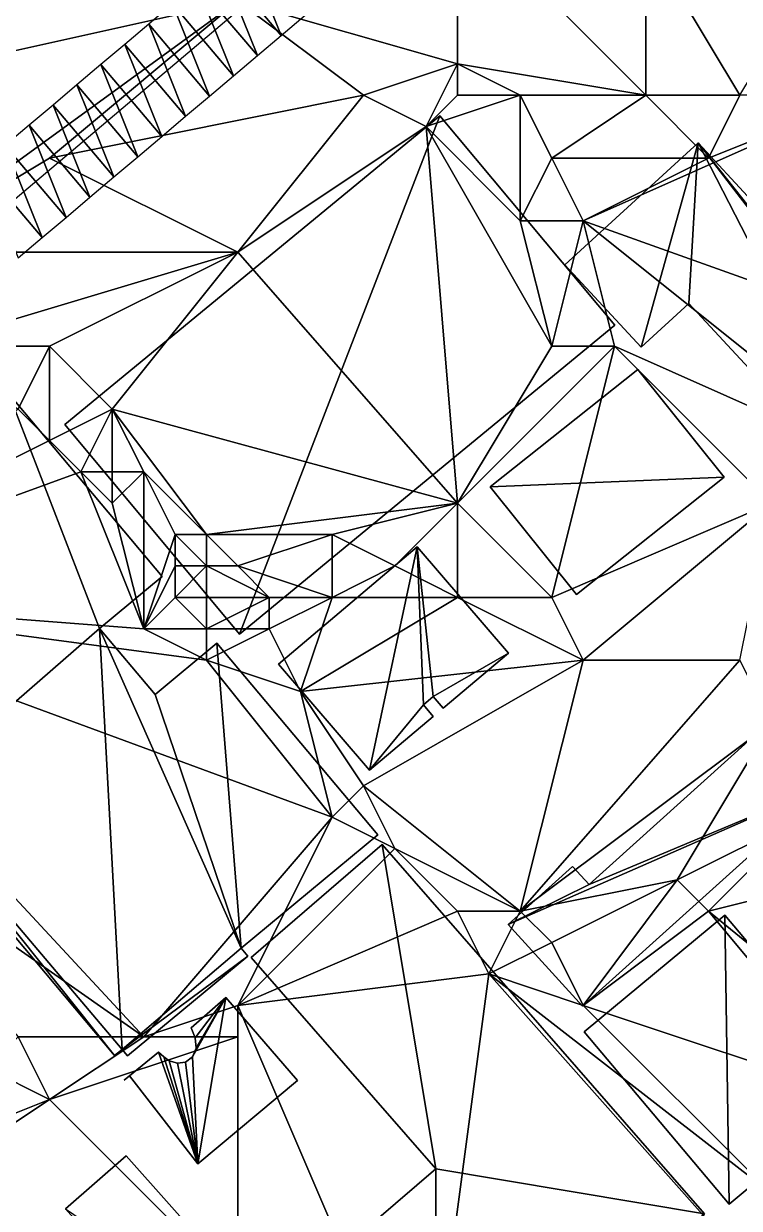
# Model space of a CAD drawing. Header units: metres. Extents: x -1103 to 901, y -902 to 905.
# Drawn here: x -389.6 to -344, y 193.1 to 268.6 of the extents above; entities that cross this region are included whole.
import ezdxf

# ---------------------------------------------------------------- set-up
doc = ezdxf.new("R2010")
doc.units = ezdxf.units.M
for name, color, linetype in [('OSM_BUILDING_FOOTPRINTS', 7, 'CONTINUOUS'), ('OSM_BUILDING_ROOFS', 1, 'CONTINUOUS'), ('OSM_BUILDING_WALLS', 8, 'CONTINUOUS'), ('OSM_ROAD_AXES', 2, 'CONTINUOUS'), ('OSM_ROAD_SURFACE', 9, 'CONTINUOUS'), ('OSM_TERRAIN', 3, 'CONTINUOUS')]:
    doc.layers.add(name, color=color, linetype=linetype)

msp = doc.modelspace()

# ---------------------------------------------------------------- linework, layer by layer
at = {"layer": 'OSM_BUILDING_FOOTPRINTS'}
for points in [[(-387.037, 243.009, 10.723), (-363.139, 262.694, 10.723), (-351.985, 249.346, 10.723), (-375.894, 229.65, 10.723), (-387.037, 243.009, 10.723)], [(-355.169, 253.194, 10.539), (-346.668, 260.969, 10.539), (-343.242, 257.275, 10.539), (-339.318, 260.869, 10.539), (-324.749, 245.155, 10.539), (-326.738, 243.33, 10.539), (-323.466, 239.802, 10.539), (-327.192, 236.396, 10.539), (-330.463, 239.924, 10.539), (-334.133, 236.573, 10.539), (-347.254, 250.728, 10.539), (-350.294, 247.941, 10.539), (-355.169, 253.194, 10.539)], [(-354.417, 232.193, 10.975), (-359.922, 239.039, 10.975), (-350.504, 246.515, 10.975), (-344.999, 239.669, 10.975), (-354.417, 232.193, 10.975)], [(-407.099, 231.286, 12.743), (-390.585, 244.966, 12.743), (-380.824, 233.332, 12.743), (-384.815, 230.026, 12.743), (-381.278, 225.812, 12.743), (-377.331, 229.086, 12.743), (-367.073, 216.877, 12.743), (-375.795, 209.644, 12.743), (-375.364, 209.135, 12.743), (-383.024, 202.787, 12.743), (-383.367, 203.197, 12.743), (-383.853, 202.798, 12.743), (-393.989, 214.875, 12.743), (-394.144, 214.753, 12.743), (-397.615, 218.889, 12.743), (-397.073, 219.343, 12.743), (-407.099, 231.286, 12.743)], [(-373.407, 227.737, 11.958), (-364.575, 235.224, 11.958), (-358.761, 228.455, 11.958), (-362.906, 224.939, 11.958), (-363.558, 225.691, 11.958), (-364.177, 225.16, 11.958), (-363.547, 224.419, 11.958), (-367.604, 220.98, 11.958), (-373.407, 227.737, 11.958)], [(-354.03, 205.95, 12.232), (-358.783, 211.159, 12.232), (-354.682, 214.853, 12.232), (-353.621, 213.692, 12.232), (-341.97, 224.187, 12.232), (-338.267, 220.139, 12.232), (-354.03, 205.95, 12.232)], [(-375.143, 209.058, 13.467), (-366.797, 216.257, 13.467), (-346.259, 192.713, 13.467), (-363.37, 177.982, 13.467), (-372.158, 188.046, 13.467), (-363.392, 195.588, 13.467), (-375.143, 209.058, 13.467)], [(-353.93, 204.314, 12.929), (-344.966, 211.756, 12.929), (-335.725, 200.786, 12.929), (-344.689, 193.332, 12.929), (-353.93, 204.314, 12.929)], [(-383.256, 201.239, 13.514), (-381.067, 203.02, 13.514), (-380.714, 202.721, 13.514), (-380.371, 202.467, 13.514), (-379.84, 202.312, 13.514), (-379.343, 202.378, 13.514), (-378.901, 202.721, 13.514), (-378.658, 203.274, 13.514), (-378.713, 203.926, 13.514), (-378.967, 204.557, 13.514), (-376.756, 206.503, 13.514), (-372.202, 201.206, 13.514), (-378.558, 195.898, 13.514), (-382.902, 201.505, 13.514), (-383.256, 201.239, 13.514)], [(-373.451, 177.805, 13.974), (-386.981, 193.022, 13.974), (-383.112, 196.417, 13.974), (-369.582, 181.2, 13.974), (-373.451, 177.805, 13.974)]]:
    msp.add_polyline3d(points, close=True, dxfattribs=at)
at = {"layer": 'OSM_BUILDING_ROOFS'}
for points in [[(-363.139, 262.694, 19.123), (-387.037, 243.009, 19.123), (-375.894, 229.65, 19.123)], [(-363.139, 262.694, 19.123), (-375.894, 229.65, 19.123), (-351.985, 249.346, 19.123)], [(-346.668, 260.969, 38.139), (-355.169, 253.194, 38.139), (-350.294, 247.941, 38.139)], [(-346.668, 260.969, 38.139), (-350.294, 247.941, 38.139), (-347.254, 250.728, 38.139)], [(-346.668, 260.969, 38.139), (-347.254, 250.728, 38.139), (-334.133, 236.573, 38.139)], [(-346.668, 260.969, 38.139), (-334.133, 236.573, 38.139), (-330.463, 239.924, 38.139)], [(-346.668, 260.969, 38.139), (-330.463, 239.924, 38.139), (-327.192, 236.396, 38.139)], [(-343.242, 257.275, 38.139), (-346.668, 260.969, 38.139), (-327.192, 236.396, 38.139)], [(-359.922, 239.039, 20.975), (-344.999, 239.669, 20.975), (-350.504, 246.515, 20.975)], [(-384.815, 230.026, 21.143), (-390.585, 244.966, 21.143), (-397.073, 219.343, 21.143)], [(-384.815, 230.026, 21.143), (-380.824, 233.332, 21.143), (-390.585, 244.966, 21.143)], [(-359.922, 239.039, 20.975), (-354.417, 232.193, 20.975), (-344.999, 239.669, 20.975)], [(-364.575, 235.224, 21.958), (-373.407, 227.737, 21.958), (-367.604, 220.98, 21.958)], [(-364.575, 235.224, 21.958), (-367.604, 220.98, 21.958), (-364.177, 225.16, 21.958)], [(-363.558, 225.691, 21.958), (-358.761, 228.455, 21.958), (-364.575, 235.224, 21.958)], [(-364.575, 235.224, 21.958), (-364.177, 225.16, 21.958), (-363.558, 225.691, 21.958)], [(-384.815, 230.026, 21.143), (-397.073, 219.343, 21.143), (-383.367, 203.197, 21.143)], [(-375.795, 209.644, 21.143), (-381.278, 225.812, 21.143), (-384.815, 230.026, 21.143)], [(-384.815, 230.026, 21.143), (-383.367, 203.197, 21.143), (-375.795, 209.644, 21.143)], [(-375.795, 209.644, 21.143), (-377.331, 229.086, 21.143), (-381.278, 225.812, 21.143)], [(-375.795, 209.644, 21.143), (-367.073, 216.877, 21.143), (-377.331, 229.086, 21.143)], [(-363.558, 225.691, 21.958), (-362.906, 224.939, 21.958), (-358.761, 228.455, 21.958)], [(-367.604, 220.98, 21.958), (-363.547, 224.419, 21.958), (-364.177, 225.16, 21.958)], [(-338.267, 220.139, 17.432), (-341.97, 224.187, 17.432), (-353.621, 213.692, 17.432)], [(-358.783, 211.159, 17.432), (-354.03, 205.95, 17.432), (-338.267, 220.139, 17.432)], [(-353.621, 213.692, 17.432), (-358.783, 211.159, 17.432), (-338.267, 220.139, 17.432)], [(-397.073, 219.343, 21.143), (-393.989, 214.875, 21.143), (-383.853, 202.798, 21.143)], [(-397.073, 219.343, 21.143), (-383.853, 202.798, 21.143), (-383.367, 203.197, 21.143)], [(-366.797, 216.257, 21.867), (-375.143, 209.058, 21.867), (-363.392, 195.588, 21.867)], [(-363.392, 195.588, 21.867), (-346.259, 192.713, 21.867), (-366.797, 216.257, 21.867)], [(-353.621, 213.692, 17.432), (-354.682, 214.853, 17.432), (-358.783, 211.159, 17.432)], [(-344.966, 211.756, 21.329), (-353.93, 204.314, 21.329), (-344.689, 193.332, 21.329)], [(-344.966, 211.756, 21.329), (-344.689, 193.332, 21.329), (-335.725, 200.786, 21.329)], [(-383.367, 203.197, 21.143), (-375.364, 209.135, 21.143), (-375.795, 209.644, 21.143)], [(-383.367, 203.197, 21.143), (-383.024, 202.787, 21.143), (-375.364, 209.135, 21.143)], [(-376.756, 206.503, 18.714), (-378.967, 204.557, 18.714), (-378.713, 203.926, 18.714)], [(-376.756, 206.503, 18.714), (-378.658, 203.274, 18.714), (-378.901, 202.721, 18.714)], [(-378.558, 195.898, 18.714), (-376.756, 206.503, 18.714), (-378.901, 202.721, 18.714)], [(-376.756, 206.503, 18.714), (-378.713, 203.926, 18.714), (-378.658, 203.274, 18.714)], [(-378.558, 195.898, 18.714), (-372.202, 201.206, 18.714), (-376.756, 206.503, 18.714)], [(-381.067, 203.02, 18.714), (-383.256, 201.239, 18.714), (-382.902, 201.505, 18.714)], [(-381.067, 203.02, 18.714), (-382.902, 201.505, 18.714), (-378.558, 195.898, 18.714)], [(-380.714, 202.721, 18.714), (-381.067, 203.02, 18.714), (-378.558, 195.898, 18.714)], [(-378.558, 195.898, 18.714), (-380.371, 202.467, 18.714), (-380.714, 202.721, 18.714)], [(-378.558, 195.898, 18.714), (-379.84, 202.312, 18.714), (-380.371, 202.467, 18.714)], [(-378.558, 195.898, 18.714), (-379.343, 202.378, 18.714), (-379.84, 202.312, 18.714)], [(-378.558, 195.898, 18.714), (-378.901, 202.721, 18.714), (-379.343, 202.378, 18.714)], [(-386.981, 193.022, 22.374), (-369.582, 181.2, 22.374), (-383.112, 196.417, 22.374)], [(-363.392, 195.588, 21.867), (-372.158, 188.046, 21.867), (-363.37, 177.982, 21.867)], [(-363.392, 195.588, 21.867), (-363.37, 177.982, 21.867), (-346.259, 192.713, 21.867)]]:
    msp.add_3dface(points, dxfattribs=at)
at = {"layer": 'OSM_BUILDING_WALLS'}
for points in [[(-363.139, 262.694, 10.723), (-387.037, 243.009, 10.723), (-387.037, 243.009, 19.123)], [(-363.139, 262.694, 10.723), (-387.037, 243.009, 19.123), (-363.139, 262.694, 19.123)], [(-351.985, 249.346, 10.723), (-363.139, 262.694, 10.723), (-363.139, 262.694, 19.123)], [(-351.985, 249.346, 10.723), (-363.139, 262.694, 19.123), (-351.985, 249.346, 19.123)], [(-346.668, 260.969, 10.539), (-355.169, 253.194, 10.539), (-355.169, 253.194, 38.139)], [(-346.668, 260.969, 10.539), (-355.169, 253.194, 38.139), (-346.668, 260.969, 38.139)], [(-343.242, 257.275, 10.539), (-346.668, 260.969, 10.539), (-346.668, 260.969, 38.139)], [(-343.242, 257.275, 10.539), (-346.668, 260.969, 38.139), (-343.242, 257.275, 38.139)], [(-355.169, 253.194, 10.539), (-350.294, 247.941, 10.539), (-350.294, 247.941, 38.139)], [(-355.169, 253.194, 10.539), (-350.294, 247.941, 38.139), (-355.169, 253.194, 38.139)], [(-350.294, 247.941, 10.539), (-347.254, 250.728, 10.539), (-347.254, 250.728, 38.139)], [(-350.294, 247.941, 10.539), (-347.254, 250.728, 38.139), (-350.294, 247.941, 38.139)], [(-347.254, 250.728, 10.539), (-334.133, 236.573, 10.539), (-334.133, 236.573, 38.139)], [(-347.254, 250.728, 10.539), (-334.133, 236.573, 38.139), (-347.254, 250.728, 38.139)], [(-375.894, 229.65, 10.723), (-351.985, 249.346, 10.723), (-351.985, 249.346, 19.123)], [(-375.894, 229.65, 10.723), (-351.985, 249.346, 19.123), (-375.894, 229.65, 19.123)], [(-350.504, 246.515, 10.975), (-359.922, 239.039, 10.975), (-359.922, 239.039, 20.975)], [(-350.504, 246.515, 10.975), (-359.922, 239.039, 20.975), (-350.504, 246.515, 20.975)], [(-344.999, 239.669, 10.975), (-350.504, 246.515, 10.975), (-350.504, 246.515, 20.975)], [(-344.999, 239.669, 10.975), (-350.504, 246.515, 20.975), (-344.999, 239.669, 20.975)], [(-380.824, 233.332, 12.743), (-390.585, 244.966, 12.743), (-390.585, 244.966, 21.143)], [(-380.824, 233.332, 12.743), (-390.585, 244.966, 21.143), (-380.824, 233.332, 21.143)], [(-387.037, 243.009, 10.723), (-375.894, 229.65, 10.723), (-375.894, 229.65, 19.123)], [(-387.037, 243.009, 10.723), (-375.894, 229.65, 19.123), (-387.037, 243.009, 19.123)], [(-354.417, 232.193, 10.975), (-344.999, 239.669, 10.975), (-344.999, 239.669, 20.975)], [(-354.417, 232.193, 10.975), (-344.999, 239.669, 20.975), (-354.417, 232.193, 20.975)], [(-359.922, 239.039, 10.975), (-354.417, 232.193, 10.975), (-354.417, 232.193, 20.975)], [(-359.922, 239.039, 10.975), (-354.417, 232.193, 20.975), (-359.922, 239.039, 20.975)], [(-364.575, 235.224, 11.958), (-373.407, 227.737, 11.958), (-373.407, 227.737, 21.958)], [(-364.575, 235.224, 11.958), (-373.407, 227.737, 21.958), (-364.575, 235.224, 21.958)], [(-358.761, 228.455, 11.958), (-364.575, 235.224, 11.958), (-364.575, 235.224, 21.958)], [(-358.761, 228.455, 11.958), (-364.575, 235.224, 21.958), (-358.761, 228.455, 21.958)], [(-384.815, 230.026, 12.743), (-380.824, 233.332, 12.743), (-380.824, 233.332, 21.143)], [(-384.815, 230.026, 12.743), (-380.824, 233.332, 21.143), (-384.815, 230.026, 21.143)], [(-381.278, 225.812, 12.743), (-384.815, 230.026, 12.743), (-384.815, 230.026, 21.143)], [(-381.278, 225.812, 12.743), (-384.815, 230.026, 21.143), (-381.278, 225.812, 21.143)], [(-377.331, 229.086, 12.743), (-381.278, 225.812, 12.743), (-381.278, 225.812, 21.143)], [(-377.331, 229.086, 12.743), (-381.278, 225.812, 21.143), (-377.331, 229.086, 21.143)], [(-367.073, 216.877, 12.743), (-377.331, 229.086, 12.743), (-377.331, 229.086, 21.143)], [(-367.073, 216.877, 12.743), (-377.331, 229.086, 21.143), (-367.073, 216.877, 21.143)], [(-362.906, 224.939, 11.958), (-358.761, 228.455, 11.958), (-358.761, 228.455, 21.958)], [(-362.906, 224.939, 11.958), (-358.761, 228.455, 21.958), (-362.906, 224.939, 21.958)], [(-373.407, 227.737, 11.958), (-367.604, 220.98, 11.958), (-367.604, 220.98, 21.958)], [(-373.407, 227.737, 11.958), (-367.604, 220.98, 21.958), (-373.407, 227.737, 21.958)], [(-364.177, 225.16, 11.958), (-363.558, 225.691, 11.958), (-363.558, 225.691, 21.958)], [(-364.177, 225.16, 11.958), (-363.558, 225.691, 21.958), (-364.177, 225.16, 21.958)], [(-363.547, 224.419, 11.958), (-364.177, 225.16, 11.958), (-364.177, 225.16, 21.958)], [(-363.547, 224.419, 11.958), (-364.177, 225.16, 21.958), (-363.547, 224.419, 21.958)], [(-363.558, 225.691, 11.958), (-362.906, 224.939, 11.958), (-362.906, 224.939, 21.958)], [(-363.558, 225.691, 11.958), (-362.906, 224.939, 21.958), (-363.558, 225.691, 21.958)], [(-367.604, 220.98, 11.958), (-363.547, 224.419, 11.958), (-363.547, 224.419, 21.958)], [(-367.604, 220.98, 11.958), (-363.547, 224.419, 21.958), (-367.604, 220.98, 21.958)], [(-341.97, 224.187, 12.232), (-353.621, 213.692, 12.232), (-353.621, 213.692, 17.432)], [(-341.97, 224.187, 12.232), (-353.621, 213.692, 17.432), (-341.97, 224.187, 17.432)], [(-354.03, 205.95, 12.232), (-338.267, 220.139, 12.232), (-338.267, 220.139, 17.432)], [(-354.03, 205.95, 12.232), (-338.267, 220.139, 17.432), (-354.03, 205.95, 17.432)], [(-375.795, 209.644, 12.743), (-367.073, 216.877, 12.743), (-367.073, 216.877, 21.143)], [(-375.795, 209.644, 12.743), (-367.073, 216.877, 21.143), (-375.795, 209.644, 21.143)], [(-366.797, 216.257, 13.467), (-375.143, 209.058, 13.467), (-375.143, 209.058, 21.867)], [(-366.797, 216.257, 13.467), (-375.143, 209.058, 21.867), (-366.797, 216.257, 21.867)], [(-346.259, 192.713, 13.467), (-366.797, 216.257, 13.467), (-366.797, 216.257, 21.867)], [(-346.259, 192.713, 13.467), (-366.797, 216.257, 21.867), (-346.259, 192.713, 21.867)], [(-393.989, 214.875, 12.743), (-383.853, 202.798, 12.743), (-383.853, 202.798, 21.143)], [(-393.989, 214.875, 12.743), (-383.853, 202.798, 21.143), (-393.989, 214.875, 21.143)], [(-354.682, 214.853, 12.232), (-358.783, 211.159, 12.232), (-358.783, 211.159, 17.432)], [(-354.682, 214.853, 12.232), (-358.783, 211.159, 17.432), (-354.682, 214.853, 17.432)], [(-353.621, 213.692, 12.232), (-354.682, 214.853, 12.232), (-354.682, 214.853, 17.432)], [(-353.621, 213.692, 12.232), (-354.682, 214.853, 17.432), (-353.621, 213.692, 17.432)], [(-344.966, 211.756, 12.929), (-353.93, 204.314, 12.929), (-353.93, 204.314, 21.329)], [(-344.966, 211.756, 12.929), (-353.93, 204.314, 21.329), (-344.966, 211.756, 21.329)], [(-335.725, 200.786, 12.929), (-344.966, 211.756, 12.929), (-344.966, 211.756, 21.329)], [(-335.725, 200.786, 12.929), (-344.966, 211.756, 21.329), (-335.725, 200.786, 21.329)], [(-358.783, 211.159, 12.232), (-354.03, 205.95, 12.232), (-354.03, 205.95, 17.432)], [(-358.783, 211.159, 12.232), (-354.03, 205.95, 17.432), (-358.783, 211.159, 17.432)], [(-383.024, 202.787, 12.743), (-375.364, 209.135, 12.743), (-375.364, 209.135, 21.143)], [(-383.024, 202.787, 12.743), (-375.364, 209.135, 21.143), (-383.024, 202.787, 21.143)], [(-375.364, 209.135, 12.743), (-375.795, 209.644, 12.743), (-375.795, 209.644, 21.143)], [(-375.364, 209.135, 12.743), (-375.795, 209.644, 21.143), (-375.364, 209.135, 21.143)], [(-375.143, 209.058, 13.467), (-363.392, 195.588, 13.467), (-363.392, 195.588, 21.867)], [(-375.143, 209.058, 13.467), (-363.392, 195.588, 21.867), (-375.143, 209.058, 21.867)], [(-376.756, 206.503, 13.514), (-378.967, 204.557, 13.514), (-378.967, 204.557, 18.714)], [(-376.756, 206.503, 13.514), (-378.967, 204.557, 18.714), (-376.756, 206.503, 18.714)], [(-372.202, 201.206, 13.514), (-376.756, 206.503, 13.514), (-376.756, 206.503, 18.714)], [(-372.202, 201.206, 13.514), (-376.756, 206.503, 18.714), (-372.202, 201.206, 18.714)], [(-378.967, 204.557, 13.514), (-378.713, 203.926, 13.514), (-378.713, 203.926, 18.714)], [(-378.967, 204.557, 13.514), (-378.713, 203.926, 18.714), (-378.967, 204.557, 18.714)], [(-378.713, 203.926, 13.514), (-378.658, 203.274, 13.514), (-378.658, 203.274, 18.714)], [(-378.713, 203.926, 13.514), (-378.658, 203.274, 18.714), (-378.713, 203.926, 18.714)], [(-353.93, 204.314, 12.929), (-344.689, 193.332, 12.929), (-344.689, 193.332, 21.329)], [(-353.93, 204.314, 12.929), (-344.689, 193.332, 21.329), (-353.93, 204.314, 21.329)], [(-383.853, 202.798, 12.743), (-383.367, 203.197, 12.743), (-383.367, 203.197, 21.143)], [(-383.853, 202.798, 12.743), (-383.367, 203.197, 21.143), (-383.853, 202.798, 21.143)], [(-383.367, 203.197, 12.743), (-383.024, 202.787, 12.743), (-383.024, 202.787, 21.143)], [(-383.367, 203.197, 12.743), (-383.024, 202.787, 21.143), (-383.367, 203.197, 21.143)], [(-378.658, 203.274, 13.514), (-378.901, 202.721, 13.514), (-378.901, 202.721, 18.714)], [(-378.658, 203.274, 13.514), (-378.901, 202.721, 18.714), (-378.658, 203.274, 18.714)], [(-381.067, 203.02, 13.514), (-383.256, 201.239, 13.514), (-383.256, 201.239, 18.714)], [(-381.067, 203.02, 13.514), (-383.256, 201.239, 18.714), (-381.067, 203.02, 18.714)], [(-380.714, 202.721, 13.514), (-381.067, 203.02, 13.514), (-381.067, 203.02, 18.714)], [(-380.714, 202.721, 13.514), (-381.067, 203.02, 18.714), (-380.714, 202.721, 18.714)], [(-380.371, 202.467, 13.514), (-380.714, 202.721, 13.514), (-380.714, 202.721, 18.714)], [(-380.371, 202.467, 13.514), (-380.714, 202.721, 18.714), (-380.371, 202.467, 18.714)], [(-379.84, 202.312, 13.514), (-380.371, 202.467, 13.514), (-380.371, 202.467, 18.714)], [(-379.84, 202.312, 13.514), (-380.371, 202.467, 18.714), (-379.84, 202.312, 18.714)], [(-379.343, 202.378, 13.514), (-379.84, 202.312, 13.514), (-379.84, 202.312, 18.714)], [(-379.343, 202.378, 13.514), (-379.84, 202.312, 18.714), (-379.343, 202.378, 18.714)], [(-378.901, 202.721, 13.514), (-379.343, 202.378, 13.514), (-379.343, 202.378, 18.714)], [(-378.901, 202.721, 13.514), (-379.343, 202.378, 18.714), (-378.901, 202.721, 18.714)], [(-383.256, 201.239, 13.514), (-382.902, 201.505, 13.514), (-382.902, 201.505, 18.714)], [(-383.256, 201.239, 13.514), (-382.902, 201.505, 18.714), (-383.256, 201.239, 18.714)], [(-382.902, 201.505, 13.514), (-378.558, 195.898, 13.514), (-378.558, 195.898, 18.714)], [(-382.902, 201.505, 13.514), (-378.558, 195.898, 18.714), (-382.902, 201.505, 18.714)], [(-378.558, 195.898, 13.514), (-372.202, 201.206, 13.514), (-372.202, 201.206, 18.714)], [(-378.558, 195.898, 13.514), (-372.202, 201.206, 18.714), (-378.558, 195.898, 18.714)], [(-344.689, 193.332, 12.929), (-335.725, 200.786, 12.929), (-335.725, 200.786, 21.329)], [(-344.689, 193.332, 12.929), (-335.725, 200.786, 21.329), (-344.689, 193.332, 21.329)], [(-383.112, 196.417, 13.974), (-386.981, 193.022, 13.974), (-386.981, 193.022, 22.374)], [(-383.112, 196.417, 13.974), (-386.981, 193.022, 22.374), (-383.112, 196.417, 22.374)], [(-369.582, 181.2, 13.974), (-383.112, 196.417, 13.974), (-383.112, 196.417, 22.374)], [(-369.582, 181.2, 13.974), (-383.112, 196.417, 22.374), (-369.582, 181.2, 22.374)], [(-363.392, 195.588, 13.467), (-372.158, 188.046, 13.467), (-372.158, 188.046, 21.867)], [(-363.392, 195.588, 13.467), (-372.158, 188.046, 21.867), (-363.392, 195.588, 21.867)]]:
    msp.add_3dface(points, dxfattribs=at)
at = {"layer": 'OSM_ROAD_AXES'}
msp.add_polyline3d([(-361.459, 281.704, 11.575), (-475.743, 185.059, 13.242), (-568.428, 108.563, 15.081), (-658.459, 30.519, 14.781), (-712.633, -16.991, 17.947), (-735.857, -37.053, 19.852), (-738.543, -38.988, 20.274), (-740.676, -40.835, 20.932), (-812.988, -100.179, 24.888), (-836.908, -123.458, 22.18), (-868.952, -154.745, 17.428), (-897.758, -186.208, 15.969), (-899.913, -187.933, 15.965)], dxfattribs=at)
at = {"layer": 'OSM_ROAD_SURFACE'}
for points in [[(-375.586, 273.686, 11.952), (-377.11, 272.398, 12.034), (-373.235, 267.816, 12.018)], [(-375.586, 273.686, 11.952), (-373.235, 267.816, 12.018), (-371.712, 269.105, 11.934)], [(-377.11, 272.398, 12.034), (-378.634, 271.109, 12.116), (-374.759, 266.528, 12.169)], [(-377.11, 272.398, 12.034), (-374.759, 266.528, 12.169), (-373.235, 267.816, 12.018)], [(-378.634, 271.109, 12.116), (-380.157, 269.821, 12.283), (-376.283, 265.239, 12.319)], [(-378.634, 271.109, 12.116), (-376.283, 265.239, 12.319), (-374.759, 266.528, 12.169)], [(-380.157, 269.821, 12.283), (-381.681, 268.532, 12.479), (-377.807, 263.951, 12.47)], [(-380.157, 269.821, 12.283), (-377.807, 263.951, 12.47), (-376.283, 265.239, 12.319)], [(-381.681, 268.532, 12.479), (-383.205, 267.243, 12.635), (-379.331, 262.662, 12.621)], [(-381.681, 268.532, 12.479), (-379.331, 262.662, 12.621), (-377.807, 263.951, 12.47)], [(-383.205, 267.243, 12.635), (-384.729, 265.955, 12.791), (-380.854, 261.373, 12.773)], [(-383.205, 267.243, 12.635), (-380.854, 261.373, 12.773), (-379.331, 262.662, 12.621)], [(-384.729, 265.955, 12.791), (-386.253, 264.666, 12.946), (-382.378, 260.085, 12.95)], [(-384.729, 265.955, 12.791), (-382.378, 260.085, 12.95), (-380.854, 261.373, 12.773)], [(-386.253, 264.666, 12.946), (-387.776, 263.378, 13.102), (-383.902, 258.796, 13.127)], [(-386.253, 264.666, 12.946), (-383.902, 258.796, 13.127), (-382.378, 260.085, 12.95)], [(-387.776, 263.378, 13.102), (-389.3, 262.089, 13.258), (-385.426, 257.507, 13.312)], [(-387.776, 263.378, 13.102), (-385.426, 257.507, 13.312), (-383.902, 258.796, 13.127)], [(-389.3, 262.089, 13.258), (-390.824, 260.8, 13.414), (-386.95, 256.219, 13.504)], [(-389.3, 262.089, 13.258), (-386.95, 256.219, 13.504), (-385.426, 257.507, 13.312)], [(-390.824, 260.8, 13.414), (-392.348, 259.512, 13.57), (-388.473, 254.93, 13.695)], [(-390.824, 260.8, 13.414), (-388.473, 254.93, 13.695), (-386.95, 256.219, 13.504)], [(-392.348, 259.512, 13.57), (-389.997, 253.642, 13.864), (-388.473, 254.93, 13.695)]]:
    msp.add_3dface(points, dxfattribs=at)
at = {"layer": 'OSM_TERRAIN'}
for points in [[(-376, 270, 11.932), (-362, 266, 11.811), (-362, 276, 11.482)], [(-362, 266, 11.811), (-350, 264, 11.826), (-362, 276, 11.482)], [(-350, 264, 11.826), (-350, 274, 11.866), (-362, 276, 11.482)], [(-376, 270, 11.932), (-394, 274, 12.852), (-394, 266, 13.49)], [(-350, 264, 11.826), (-344, 264, 11.949), (-350, 274, 11.866)], [(-344, 264, 11.949), (-338, 274, 12.375), (-350, 274, 11.866)], [(-398, 254, 14.116), (-376, 270, 11.932), (-394, 266, 13.49)], [(-398, 254, 14.116), (-388, 260, 13.11), (-376, 270, 11.932)], [(-388, 260, 13.11), (-368, 264, 12.013), (-376, 270, 11.932)], [(-368, 264, 12.013), (-362, 266, 11.811), (-376, 270, 11.932)], [(-364, 262, 13.34), (-362, 266, 11.811), (-368, 264, 12.013)], [(-364, 262, 13.34), (-362, 264, 12.631), (-362, 266, 11.811)], [(-362, 264, 12.631), (-358, 264, 11.684), (-362, 266, 11.811)], [(-358, 264, 11.684), (-350, 264, 11.826), (-362, 266, 11.811)], [(-376, 254, 13.247), (-368, 264, 12.013), (-388, 260, 13.11)], [(-376, 254, 13.247), (-364, 262, 13.34), (-368, 264, 12.013)], [(-358, 256, 13.342), (-358, 264, 11.684), (-364, 262, 13.34)], [(-364, 262, 13.34), (-358, 264, 11.684), (-362, 264, 12.631)], [(-358, 256, 13.342), (-356, 260, 11.961), (-358, 264, 11.684)], [(-356, 260, 11.961), (-350, 264, 11.826), (-358, 264, 11.684)], [(-356, 260, 11.961), (-346, 260, 12.669), (-350, 264, 11.826)], [(-326, 246, 12.669), (-336, 264, 12.57), (-354, 256, 12.602)], [(-354, 256, 12.602), (-336, 264, 12.57), (-346, 260, 12.669)], [(-346, 260, 12.669), (-344, 264, 11.949), (-350, 264, 11.826)], [(-346, 260, 12.669), (-336, 264, 12.57), (-344, 264, 11.949)], [(-376, 254, 13.247), (-362, 238, 13.166), (-364, 262, 13.34)], [(-362, 238, 13.166), (-356, 248, 13.344), (-364, 262, 13.34)], [(-364, 262, 13.34), (-356, 248, 13.344), (-358, 256, 13.342)], [(-398, 254, 14.116), (-376, 254, 13.247), (-388, 260, 13.11)], [(-354, 256, 12.602), (-356, 260, 11.961), (-358, 256, 13.342)], [(-354, 256, 12.602), (-346, 260, 12.669), (-356, 260, 11.961)], [(-356, 248, 13.344), (-354, 256, 12.602), (-358, 256, 13.342)], [(-356, 248, 13.344), (-352, 248, 12.906), (-354, 256, 12.602)], [(-352, 248, 12.906), (-334, 240, 12.714), (-354, 256, 12.602)], [(-334, 240, 12.714), (-326, 246, 12.669), (-354, 256, 12.602)], [(-396, 248, 14.269), (-376, 254, 13.247), (-398, 254, 14.116)], [(-396, 248, 14.269), (-388, 248, 14.171), (-376, 254, 13.247)], [(-384, 244, 13.344), (-376, 254, 13.247), (-388, 248, 14.171)], [(-362, 238, 13.166), (-376, 254, 13.247), (-384, 244, 13.344)], [(-390, 244, 15.341), (-388, 248, 14.171), (-396, 248, 14.269)], [(-390, 244, 15.341), (-388, 242, 15.313), (-388, 248, 14.171)], [(-388, 242, 15.313), (-384, 244, 13.344), (-388, 248, 14.171)], [(-362, 238, 13.166), (-356, 232, 13.115), (-352, 248, 12.906)], [(-362, 238, 13.166), (-352, 248, 12.906), (-356, 248, 13.344)], [(-356, 232, 13.115), (-342, 238, 13.026), (-352, 248, 12.906)], [(-342, 238, 13.026), (-334, 240, 12.714), (-352, 248, 12.906)], [(-408, 232, 15.287), (-388, 242, 15.313), (-390, 244, 15.341)], [(-386, 240, 15.214), (-384, 244, 13.344), (-388, 242, 15.313)], [(-386, 240, 15.214), (-384, 240, 14.416), (-384, 244, 13.344)], [(-384, 240, 14.416), (-382, 240, 13.651), (-384, 244, 13.344)], [(-382, 240, 13.651), (-378, 236, 13.405), (-384, 244, 13.344)], [(-384, 244, 13.344), (-378, 236, 13.405), (-362, 238, 13.166)], [(-408, 232, 15.287), (-386, 240, 15.214), (-388, 242, 15.313)], [(-382, 230, 15.374), (-386, 240, 15.214), (-408, 232, 15.287)], [(-382, 230, 15.374), (-384, 238, 15.108), (-386, 240, 15.214)], [(-386, 240, 15.214), (-384, 238, 15.108), (-384, 240, 14.416)], [(-382, 230, 15.374), (-382, 240, 13.651), (-384, 238, 15.108)], [(-384, 238, 15.108), (-382, 240, 13.651), (-384, 240, 14.416)], [(-382, 230, 15.374), (-380, 236, 14.17), (-382, 240, 13.651)], [(-380, 236, 14.17), (-378, 236, 13.405), (-382, 240, 13.651)], [(-370, 236, 13.344), (-362, 238, 13.166), (-378, 236, 13.405)], [(-370, 236, 13.344), (-366, 234, 14.066), (-362, 238, 13.166)], [(-366, 234, 14.066), (-362, 232, 14.066), (-362, 238, 13.166)], [(-362, 232, 14.066), (-356, 232, 13.115), (-362, 238, 13.166)], [(-354, 228, 13.519), (-342, 238, 13.026), (-356, 232, 13.115)], [(-344, 228, 13.519), (-342, 238, 13.026), (-354, 228, 13.519)], [(-382, 230, 15.374), (-380, 234, 14.855), (-380, 236, 14.17)], [(-380, 234, 14.855), (-378, 234, 13.892), (-380, 236, 14.17)], [(-378, 234, 13.892), (-378, 236, 13.405), (-380, 236, 14.17)], [(-378, 234, 13.892), (-376, 234, 13.344), (-378, 236, 13.405)], [(-376, 234, 13.344), (-370, 236, 13.344), (-378, 236, 13.405)], [(-370, 232, 13.999), (-370, 236, 13.344), (-376, 234, 13.344)], [(-370, 232, 13.999), (-366, 234, 14.066), (-370, 236, 13.344)], [(-380, 232, 14.869), (-380, 234, 14.855), (-382, 230, 15.374)], [(-380, 232, 14.869), (-378, 232, 13.885), (-378, 234, 13.892)], [(-380, 232, 14.869), (-378, 234, 13.892), (-380, 234, 14.855)], [(-378, 232, 13.885), (-374, 232, 13.41), (-378, 234, 13.892)], [(-374, 232, 13.41), (-376, 234, 13.344), (-378, 234, 13.892)], [(-374, 232, 13.41), (-370, 232, 13.999), (-376, 234, 13.344)], [(-370, 232, 13.999), (-362, 232, 14.066), (-366, 234, 14.066)], [(-382, 204, 15.341), (-370, 218, 15.318), (-408, 232, 15.287)], [(-402, 218, 15.772), (-382, 204, 15.341), (-408, 232, 15.287)], [(-408, 232, 15.287), (-370, 218, 15.318), (-378, 228, 15.341)], [(-408, 232, 15.287), (-378, 228, 15.341), (-382, 230, 15.374)], [(-382, 230, 15.374), (-378, 230, 14.959), (-380, 232, 14.869)], [(-378, 230, 14.959), (-378, 232, 13.885), (-380, 232, 14.869)], [(-378, 230, 14.959), (-374, 232, 13.41), (-378, 232, 13.885)], [(-378, 230, 14.959), (-374, 230, 14.057), (-374, 232, 13.41)], [(-372, 226, 14.082), (-370, 232, 13.999), (-374, 230, 14.057)], [(-374, 230, 14.057), (-370, 232, 13.999), (-374, 232, 13.41)], [(-372, 226, 14.082), (-362, 232, 14.066), (-370, 232, 13.999)], [(-372, 226, 14.082), (-354, 228, 13.519), (-362, 232, 14.066)], [(-354, 228, 13.519), (-356, 232, 13.115), (-362, 232, 14.066)], [(-382, 230, 15.374), (-378, 228, 15.341), (-378, 230, 14.959)], [(-372, 226, 14.082), (-374, 230, 14.057), (-378, 228, 15.341)], [(-378, 228, 15.341), (-374, 230, 14.057), (-378, 230, 14.959)], [(-378, 228, 15.341), (-370, 218, 15.318), (-372, 226, 14.082)], [(-368, 220, 14.352), (-354, 228, 13.519), (-372, 226, 14.082)], [(-358, 212, 14.343), (-354, 228, 13.519), (-368, 220, 14.352)], [(-358, 212, 14.343), (-344, 228, 13.519), (-354, 228, 13.519)], [(-358, 212, 14.343), (-342, 224, 14.285), (-344, 228, 13.519)], [(-370, 218, 15.318), (-368, 220, 14.352), (-372, 226, 14.082)], [(-348, 214, 14.35), (-342, 224, 14.285), (-358, 212, 14.343)], [(-348, 214, 14.35), (-340, 218, 14.325), (-342, 224, 14.285)], [(-370, 218, 15.318), (-366, 216, 15.525), (-368, 220, 14.352)], [(-366, 216, 15.525), (-358, 212, 14.343), (-368, 220, 14.352)], [(-390, 204, 15.808), (-382, 204, 15.341), (-402, 218, 15.772)], [(-382, 204, 15.341), (-376, 206, 15.617), (-370, 218, 15.318)], [(-376, 206, 15.617), (-366, 216, 15.525), (-370, 218, 15.318)], [(-346, 212, 14.909), (-340, 218, 14.325), (-348, 214, 14.35)], [(-346, 212, 14.909), (-338, 214, 15.348), (-340, 218, 14.325)], [(-376, 206, 15.617), (-362, 212, 15.354), (-366, 216, 15.525)], [(-362, 212, 15.354), (-358, 212, 14.343), (-366, 216, 15.525)], [(-356, 210, 14.285), (-348, 214, 14.35), (-358, 212, 14.343)], [(-356, 210, 14.285), (-354, 206, 15.018), (-348, 214, 14.35)], [(-354, 206, 15.018), (-346, 212, 14.909), (-348, 214, 14.35)], [(-346, 212, 14.909), (-324, 194, 15.348), (-338, 214, 15.348)], [(-360, 208, 15.575), (-362, 212, 15.354), (-376, 206, 15.617)], [(-360, 208, 15.575), (-358, 212, 14.343), (-362, 212, 15.354)], [(-360, 208, 15.575), (-356, 210, 14.285), (-358, 212, 14.343)], [(-354, 206, 15.018), (-336, 200, 15.109), (-346, 212, 14.909)], [(-336, 200, 15.109), (-324, 194, 15.348), (-346, 212, 14.909)], [(-360, 208, 15.575), (-354, 206, 15.018), (-356, 210, 14.285)], [(-364, 178, 15.654), (-360, 208, 15.575), (-376, 206, 15.617)], [(-344, 190, 15.59), (-360, 208, 15.575), (-364, 178, 15.654)], [(-360, 208, 15.575), (-344, 190, 15.59), (-342, 194, 15.201)], [(-342, 194, 15.201), (-354, 206, 15.018), (-360, 208, 15.575)], [(-382, 204, 15.341), (-376, 204, 15.873), (-376, 206, 15.617)], [(-364, 178, 15.654), (-376, 206, 15.617), (-376, 188, 16)], [(-376, 188, 16), (-376, 206, 15.617), (-376, 204, 15.873)], [(-342, 194, 15.201), (-336, 200, 15.109), (-354, 206, 15.018)], [(-392, 202, 15.281), (-388, 200, 15.982), (-390, 204, 15.808)], [(-388, 200, 15.982), (-382, 204, 15.341), (-390, 204, 15.808)], [(-388, 200, 15.982), (-376, 188, 16), (-376, 204, 15.873)], [(-388, 200, 15.982), (-376, 204, 15.873), (-382, 204, 15.341)], [(-398, 196, 15.269), (-388, 200, 15.982), (-392, 202, 15.281)], [(-400, 192, 15.862), (-376, 188, 16), (-388, 200, 15.982)], [(-400, 192, 15.862), (-388, 200, 15.982), (-398, 196, 15.269)]]:
    msp.add_3dface(points, dxfattribs=at)

doc.saveas('drawing.dxf')
